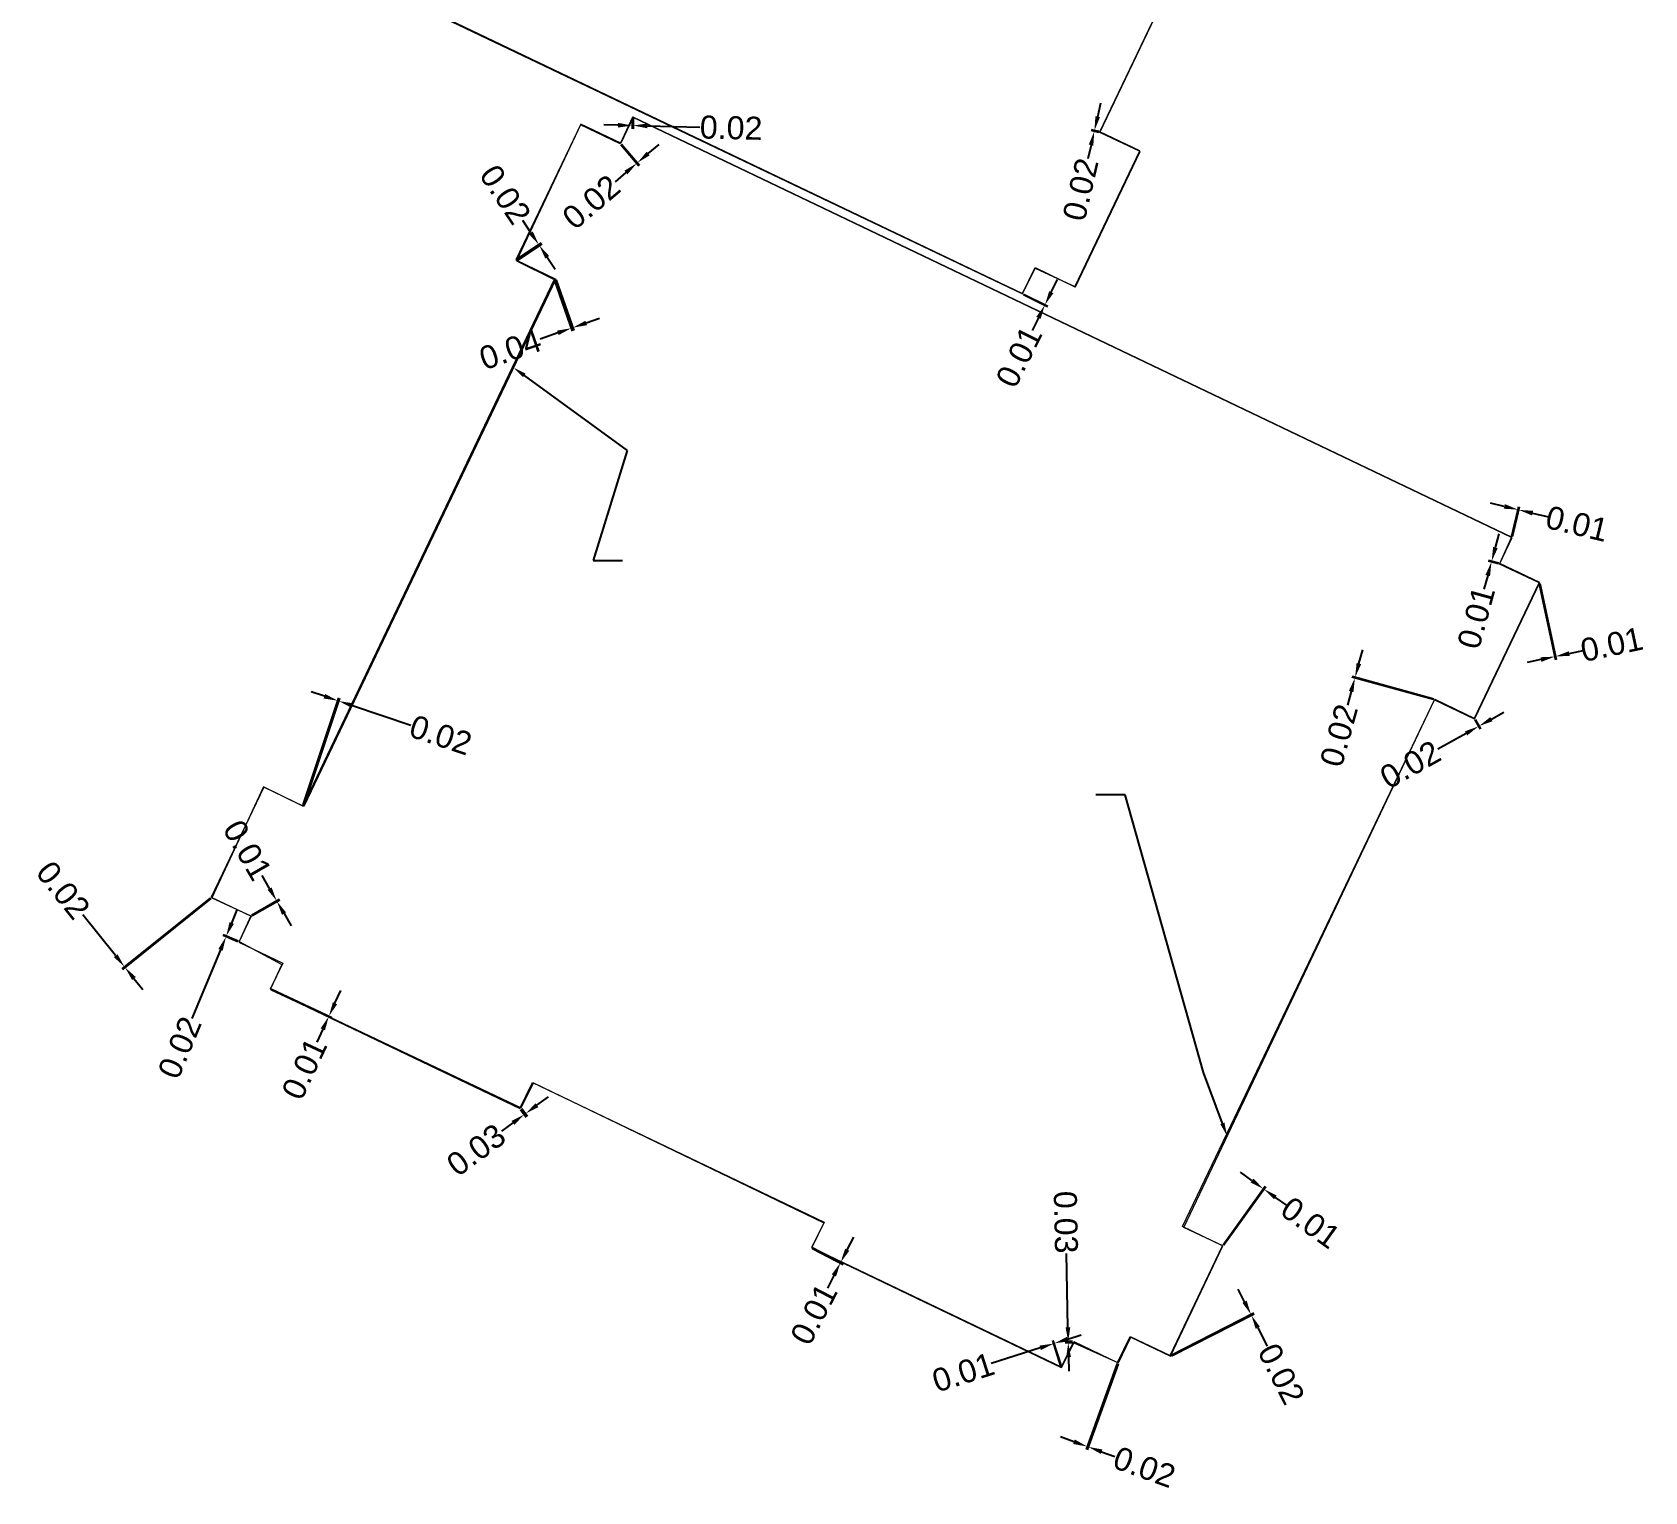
# Model space of a CAD drawing. Header units: metres. Extents: x 7511825.8 to 7511863.2, y 4693252.3 to 4693310.3.
# Drawn here: x 7511826.75 to 7511863.17, y 4693252.29 to 4693285.25 of the extents above; entities that cross this region are included whole.
import ezdxf
from ezdxf import colors
from ezdxf.entities.mleader import LeaderData, LeaderLine
from ezdxf.math import Vec2, Vec3

# ---------------------------------------------------------------- set-up
doc = ezdxf.new("R2010")
doc.units = ezdxf.units.M
for name, color, linetype, lineweight in [('dim', 7, 'Continuous', 0), ('kati 10 ekzekutim', 1, 'Continuous', 0), ('kati 10 ekzekutim pikat', 1, 'Continuous', 0), ('kati 10 projekt', 250, 'Continuous', 0)]:
    doc.layers.add(name, color=color, linetype=linetype, lineweight=lineweight)
doc.styles.get("Standard").update_dxf_attribs({"font": 'arial.ttf'})
doc.dimstyles.get("Standard").update_dxf_attribs({"dimtxt": 0.18, "dimasz": 0.18, "dimexe": 0.18, "dimexo": 0.0625, "dimgap": 0.09, "dimtad": 0, "dimtih": 1, "dimtoh": 1, "dimdec": 4, "dimzin": 0, "dimdsep": 46, "dimtxsty": 'Standard', "dimcen": 0.09, "dimadec": 0, "dimazin": 0, "dimtfac": 1, "dimtdec": 4, "dimtofl": 0, "dimtmove": 0, "dimatfit": 3, "dimfxl": 1, "dimtolj": 1, "dimtzin": 0, "dimarcsym": 0})

# ---------------------------------------------------------------- blocks, each defined once
blk = doc.blocks.new('*D97')
at = {"layer": 'Defpoints', "color": 0, "transparency": 16777216}
for p in [(7511859.314999999, 4693269.750999999), (7511859.328272945, 4693269.758440011), (7511859.425623829, 4693269.584766465)]:
    blk.add_point(p, dxfattribs=at)
at = {"layer": 'dim', "color": 0, "lineweight": -2, "transparency": 16777216}
for p, q in [((7511859.327224039, 4693269.729192367), (7511859.447556118, 4693269.514520471)), ((7511859.340496985, 4693269.736632378), (7511859.460829064, 4693269.521960482)), ((7511859.70476153, 4693269.741234175), (7511859.983899231, 4693269.897701884)), ((7511859.133213183, 4693269.420858745), (7511858.491437607, 4693269.061118179))]:
    blk.add_line(p, q, dxfattribs=at)
at = {"layer": 'dim', "color": 0, "transparency": 16777216}
for points in [[(7511859.678683578, 4693269.787757125), (7511859.730839482, 4693269.694711224), (7511859.425623829, 4693269.584766465)], [(7511859.107135231, 4693269.467381694), (7511859.159291134, 4693269.374335794), (7511859.412350884, 4693269.577326454)]]:
    blk.add_solid(points, dxfattribs=at)
at = {"layer": 'dim', "color": 0, "transparency": 16777216, "insert": (7511857.87323376, 4693268.714590498), "char_height": 0.52, "attachment_point": 5, "rotation": 29.272352857800865}
blk.add_mtext('\\A1;0.02', dxfattribs=at)
blk = doc.blocks.new('*D119')
at = {"layer": 'Defpoints', "color": 0, "transparency": 16777216}
for p in [(7511833.655176572, 4693270.156975913), (7511832.860999999, 4693267.78, 662.432), (7511832.884082763, 4693267.772287768)]:
    blk.add_point(p, dxfattribs=at)
at = {"layer": 'dim', "color": 0, "lineweight": -2, "transparency": 16777216}
for p, q in [((7511832.868922312, 4693267.803711537), (7511833.677992832, 4693270.225265138)), ((7511832.892005076, 4693267.795999305), (7511833.701075597, 4693270.217552906)), ((7511833.351668905, 4693270.258381517), (7511833.048161239, 4693270.35978712)), ((7511833.981767002, 4693270.047858076), (7511835.305804557, 4693269.60548102))]:
    blk.add_line(p, q, dxfattribs=at)
at = {"layer": 'dim', "color": 0, "transparency": 16777216}
for points in [[(7511833.36856984, 4693270.308966128), (7511833.334767971, 4693270.207796905), (7511833.655176572, 4693270.156975913)], [(7511833.998667936, 4693270.098442689), (7511833.964866067, 4693269.997273466), (7511833.678259335, 4693270.149263681)]]:
    blk.add_solid(points, dxfattribs=at)
at = {"layer": 'dim', "color": 0, "transparency": 16777216, "insert": (7511835.977980356, 4693269.380898908), "char_height": 0.52, "attachment_point": 5, "rotation": 341.5248990776357}
blk.add_mtext('\\A1;0.02', dxfattribs=at)
blk = doc.blocks.new('*D121')
at = {"layer": 'Defpoints', "color": 0, "transparency": 16777216}
for p in [(7511830.795558775, 4693265.722759116), (7511830.809, 4693265.706, 662.427), (7511828.849170883, 4693264.134168597)]:
    blk.add_point(p, dxfattribs=at)
at = {"layer": 'dim', "color": 0, "lineweight": -2, "transparency": 16777216}
for p, q in [((7511830.776056331, 4693265.707117674), (7511828.77956262, 4693264.105880361)), ((7511830.789497556, 4693265.690358558), (7511828.793003846, 4693264.089121245)), ((7511828.635519203, 4693264.400558989), (7511827.893887388, 4693265.325258434)), ((7511829.049381337, 4693263.884537321), (7511829.249591792, 4693263.634906045))]:
    blk.add_line(p, q, dxfattribs=at)
at = {"layer": 'dim', "color": 0, "transparency": 16777216}
for points in [[(7511828.677124415, 4693264.433927398), (7511828.59391399, 4693264.367190581), (7511828.835729657, 4693264.150927713)], [(7511829.090986549, 4693263.917905729), (7511829.007776124, 4693263.851168912), (7511828.849170883, 4693264.134168597)]]:
    blk.add_solid(points, dxfattribs=at)
at = {"layer": 'dim', "color": 0, "transparency": 16777216, "insert": (7511827.450483029, 4693265.878114658), "char_height": 0.52, "attachment_point": 5, "rotation": 308.73047502457916}
blk.add_mtext('\\A1;0.02', dxfattribs=at)
blk = doc.blocks.new('*D122')
at = {"layer": 'Defpoints', "color": 0, "transparency": 16777216}
for p in [(7511832.272321768, 4693265.638185693), (7511831.690999999, 4693265.303, 662.4), (7511831.697714857, 4693265.291354236)]:
    blk.add_point(p, dxfattribs=at)
at = {"layer": 'dim', "color": 0, "lineweight": -2, "transparency": 16777216}
for p, q in [((7511832.112479374, 4693265.915404756), (7511831.943585443, 4693266.208322145)), ((7511831.712657738, 4693265.315487687), (7511832.334696058, 4693265.674150232)), ((7511831.719372597, 4693265.303841923), (7511832.341410916, 4693265.662504468)), ((7511832.438879021, 4693265.349320866), (7511832.598721416, 4693265.072101803))]:
    blk.add_line(p, q, dxfattribs=at)
at = {"layer": 'dim', "color": 0, "transparency": 16777216}
for points in [[(7511832.15868255, 4693265.942045155), (7511832.066276197, 4693265.888764357), (7511832.272321768, 4693265.638185693)], [(7511832.485082198, 4693265.375961266), (7511832.392675845, 4693265.322680468), (7511832.279036626, 4693265.626539929)]]:
    blk.add_solid(points, dxfattribs=at)
at = {"layer": 'dim', "color": 0, "transparency": 16777216, "insert": (7511831.613325815, 4693266.781100506), "char_height": 0.52, "attachment_point": 5, "rotation": 299.96742070375973}
blk.add_mtext('\\A1;0.01', dxfattribs=at)
blk = doc.blocks.new('*D123')
at = {"layer": 'Defpoints', "color": 0, "transparency": 16777216}
for p in [(7511832.12926314, 4693263.644001422), (7511832.132999999, 4693263.652, 662.411), (7511833.453865651, 4693263.034904059)]:
    blk.add_point(p, dxfattribs=at)
at = {"layer": 'dim', "color": 0, "lineweight": -2, "transparency": 16777216}
for p, q in [((7511832.15191317, 4693263.633419544), (7511833.515360875, 4693262.996429669)), ((7511832.155650029, 4693263.64141812), (7511833.519097734, 4693263.004428246)), ((7511833.589313708, 4693263.324824434), (7511833.724761765, 4693263.614744809)), ((7511833.314680733, 4693262.736985106), (7511833.179232676, 4693262.447064732))]:
    blk.add_line(p, q, dxfattribs=at)
at = {"layer": 'dim', "color": 0, "transparency": 16777216}
for points in [[(7511833.540993646, 4693263.34739911), (7511833.637633772, 4693263.302249758), (7511833.453865651, 4693263.034904059)], [(7511833.26636067, 4693262.759559782), (7511833.363000797, 4693262.71441043), (7511833.450128791, 4693263.026905482)]]:
    blk.add_solid(points, dxfattribs=at)
at = {"layer": 'dim', "color": 0, "transparency": 16777216, "insert": (7511832.899375601, 4693261.848043456), "char_height": 0.52, "attachment_point": 5, "rotation": 64.9584633589433}
blk.add_mtext('\\A1;0.01', dxfattribs=at)
blk = doc.blocks.new('*D124')
at = {"layer": 'Defpoints', "color": 0, "transparency": 16777216}
for p in [(7511831.134380437, 4693264.8418923), (7511831.417301083, 4693264.704951519), (7511831.424000001, 4693264.721000001, 662.311)]:
    blk.add_point(p, dxfattribs=at)
at = {"layer": 'dim', "color": 0, "lineweight": -2, "transparency": 16777216}
for p, q in [((7511831.257646283, 4693265.137198127), (7511831.380912129, 4693265.432503953)), ((7511831.394230314, 4693264.714581663), (7511831.061237708, 4693264.853578634)), ((7511831.400929232, 4693264.730630144), (7511831.067936626, 4693264.869627115)), ((7511831.004415672, 4693264.530537992), (7511830.356872248, 4693262.97922956))]:
    blk.add_line(p, q, dxfattribs=at)
at = {"layer": 'dim', "color": 0, "transparency": 16777216}
for points in [[(7511831.208428646, 4693265.157742435), (7511831.306863921, 4693265.116653819), (7511831.134380437, 4693264.8418923)], [(7511830.955198035, 4693264.5510823), (7511831.053633311, 4693264.509993684), (7511831.127681518, 4693264.825843818)]]:
    blk.add_solid(points, dxfattribs=at)
at = {"layer": 'dim', "color": 0, "transparency": 16777216, "insert": (7511830.083876444, 4693262.325218305), "char_height": 0.52, "attachment_point": 5, "rotation": 67.34348475861489}
blk.add_mtext('\\A1;0.02', dxfattribs=at)
blk = doc.blocks.new('*D127')
at = {"layer": 'Defpoints', "color": 0, "transparency": 16777216}
for p in [(7511837.767752131, 4693260.947714605), (7511837.794000001, 4693260.967, 662.408), (7511837.892738872, 4693260.832614103)]:
    blk.add_point(p, dxfattribs=at)
at = {"layer": 'dim', "color": 0, "lineweight": -2, "transparency": 16777216}
for p, q in [((7511837.782554662, 4693260.927568017), (7511837.909122293, 4693260.755306532)), ((7511837.808802532, 4693260.946853411), (7511837.935370163, 4693260.774591926)), ((7511838.150615215, 4693261.022086509), (7511838.408491557, 4693261.211558913)), ((7511837.60861466, 4693260.623856304), (7511837.350738317, 4693260.4343839))]:
    blk.add_line(p, q, dxfattribs=at)
at = {"layer": 'dim', "color": 0, "transparency": 16777216}
for points in [[(7511838.119036481, 4693261.065065899), (7511838.182193949, 4693260.979107118), (7511837.892738872, 4693260.832614103)], [(7511837.577035925, 4693260.666835695), (7511837.640193393, 4693260.580876914), (7511837.866491002, 4693260.813328709)]]:
    blk.add_solid(points, dxfattribs=at)
at = {"layer": 'dim', "color": 0, "transparency": 16777216, "insert": (7511836.777477977, 4693260.013185839), "char_height": 0.52, "attachment_point": 5, "rotation": 36.306262480419015}
blk.add_mtext('\\A1;0.03', dxfattribs=at)
blk = doc.blocks.new('*D128')
at = {"layer": 'Defpoints', "color": 0, "transparency": 16777216}
for p in [(7511854.55723471, 4693259.134675337), (7511853.633716507, 4693257.849954568), (7511853.642, 4693257.844, 662.414)]:
    blk.add_point(p, dxfattribs=at)
at = {"layer": 'dim', "color": 0, "lineweight": -2, "transparency": 16777216}
for p, q in [((7511854.297401788, 4693259.321455562), (7511854.037568865, 4693259.508235787)), ((7511853.648308711, 4693257.870254016), (7511854.599260261, 4693259.193137744)), ((7511853.656592205, 4693257.864299447), (7511854.607543754, 4693259.187183177)), ((7511854.825351126, 4693258.941940545), (7511855.085184049, 4693258.755160321))]:
    blk.add_line(p, q, dxfattribs=at)
at = {"layer": 'dim', "color": 0, "transparency": 16777216}
for points in [[(7511854.328531825, 4693259.364761049), (7511854.26627175, 4693259.278150074), (7511854.55723471, 4693259.134675337)], [(7511854.856481164, 4693258.985246032), (7511854.794221088, 4693258.898635058), (7511854.565518204, 4693259.12872077)]]:
    blk.add_solid(points, dxfattribs=at)
at = {"layer": 'dim', "color": 0, "transparency": 16777216, "insert": (7511855.622039898, 4693258.369242881), "char_height": 0.52, "attachment_point": 5, "rotation": 324.28962853948}
blk.add_mtext('\\A1;0.01', dxfattribs=at)
blk = doc.blocks.new('*D130')
at = {"layer": 'Defpoints', "color": 0, "transparency": 16777216}
for p in [(7511854.275261149, 4693256.297944088), (7511852.447350579, 4693255.369020092), (7511852.456000002, 4693255.352000001, 662.42)]:
    blk.add_point(p, dxfattribs=at)
at = {"layer": 'dim', "color": 0, "lineweight": -2, "transparency": 16777216}
for p, q in [((7511854.130286954, 4693256.58322024), (7511853.985312759, 4693256.868496392)), ((7511852.469637779, 4693255.380346201), (7511854.339448283, 4693256.330563283)), ((7511852.478287201, 4693255.36332611), (7511854.348097706, 4693256.313543191)), ((7511854.428884766, 4693255.995647845), (7511854.637818514, 4693255.584513878))]:
    blk.add_line(p, q, dxfattribs=at)
at = {"layer": 'dim', "color": 0, "transparency": 16777216}
for points in [[(7511854.17783298, 4693256.607382606), (7511854.082740929, 4693256.559057875), (7511854.275261149, 4693256.297944088)], [(7511854.476430791, 4693256.019810211), (7511854.381338742, 4693255.97148548), (7511854.283910572, 4693256.280923997)]]:
    blk.add_solid(points, dxfattribs=at)
at = {"layer": 'dim', "color": 0, "transparency": 16777216, "insert": (7511854.958891608, 4693254.952715256), "char_height": 0.52, "attachment_point": 5, "rotation": 296.939175267861}
blk.add_mtext('\\A1;0.02', dxfattribs=at)
blk = doc.blocks.new('*D132')
at = {"layer": 'Defpoints', "color": 0, "transparency": 16777216}
for p in [(7511851.264778797, 4693255.214023142), (7511851.286999999, 4693255.205999999, 662.314), (7511850.578884825, 4693253.314344765)]:
    blk.add_point(p, dxfattribs=at)
at = {"layer": 'dim', "color": 0, "lineweight": -2, "transparency": 16777216}
for p, q in [((7511851.256288791, 4693255.190508896), (7511850.554433608, 4693253.246623734)), ((7511851.278509993, 4693255.182485753), (7511850.576654811, 4693253.238600592)), ((7511850.277902465, 4693253.423016837), (7511849.976920106, 4693253.531688909)), ((7511850.902088387, 4693253.197649551), (7511851.203070747, 4693253.088977478))]:
    blk.add_line(p, q, dxfattribs=at)
at = {"layer": 'dim', "color": 0, "transparency": 16777216}
for points in [[(7511850.296014477, 4693253.473180564), (7511850.259790452, 4693253.37285311), (7511850.578884825, 4693253.314344765)], [(7511850.9202004, 4693253.247813278), (7511850.883976376, 4693253.147485823), (7511850.601106027, 4693253.306321623)]]:
    blk.add_solid(points, dxfattribs=at)
at = {"layer": 'dim', "color": 0, "transparency": 16777216, "insert": (7511851.869653771, 4693252.848302381), "char_height": 0.52, "attachment_point": 5, "rotation": 340.14748045172666}
blk.add_mtext('\\A1;0.02', dxfattribs=at)
blk = doc.blocks.new('*D133')
at = {"layer": 'Defpoints', "color": 0, "transparency": 16777216}
for p in [(7511850.148453905, 4693255.685988424), (7511850.272405057, 4693255.688569622), (7511850.273, 4693255.66, 662.459)]:
    blk.add_point(p, dxfattribs=at)
at = {"layer": 'dim', "color": 0, "lineweight": -2, "transparency": 16777216}
for p, q in [((7511850.141791568, 4693256.005919063), (7511850.107132795, 4693257.670260546)), ((7511850.247410476, 4693255.688049127), (7511850.076469512, 4693255.684489399)), ((7511850.248005419, 4693255.659479505), (7511850.077064455, 4693255.655919777)), ((7511850.155711184, 4693255.337488163), (7511850.162373521, 4693255.017557526))]:
    blk.add_line(p, q, dxfattribs=at)
at = {"layer": 'dim', "color": 0, "transparency": 16777216}
for points in [[(7511850.195113341, 4693256.007029452), (7511850.088469795, 4693256.004808674), (7511850.148453905, 4693255.685988424)], [(7511850.209032957, 4693255.338598553), (7511850.102389411, 4693255.336377774), (7511850.149048848, 4693255.657418802)]]:
    blk.add_solid(points, dxfattribs=at)
at = {"layer": 'dim', "color": 0, "transparency": 16777216, "insert": (7511850.09232239, 4693258.381467882), "char_height": 0.52, "attachment_point": 5, "rotation": 271.1929729822581}
blk.add_mtext('\\A1;0.03', dxfattribs=at)
blk = doc.blocks.new('*D134')
at = {"layer": 'Defpoints', "color": 0, "transparency": 16777216}
for p in [(7511849.832369604, 4693255.643704087), (7511849.991991293, 4693255.102166926), (7511850.003999999, 4693255.105999999, 662.472)]:
    blk.add_point(p, dxfattribs=at)
at = {"layer": 'dim', "color": 0, "lineweight": -2, "transparency": 16777216}
for p, q in [((7511850.137216823, 4693255.741008626), (7511850.442064042, 4693255.838313164)), ((7511849.515513679, 4693255.542566475), (7511848.407852074, 4693255.189010677)), ((7511849.984389375, 4693255.125983115), (7511849.798467377, 4693255.708461639)), ((7511849.996398081, 4693255.129816188), (7511849.810476083, 4693255.712294712))]:
    blk.add_line(p, q, dxfattribs=at)
at = {"layer": 'dim', "color": 0, "transparency": 16777216}
for points in [[(7511849.499296255, 4693255.593374345), (7511849.531731103, 4693255.491758605), (7511849.820360898, 4693255.639871014)], [(7511850.1209994, 4693255.791816495), (7511850.153434247, 4693255.690200756), (7511849.832369604, 4693255.643704087)]]:
    blk.add_solid(points, dxfattribs=at)
at = {"layer": 'dim', "color": 0, "transparency": 16777216, "insert": (7511847.77798958, 4693254.987964134), "char_height": 0.52, "attachment_point": 5, "rotation": 17.702623638876986}
blk.add_mtext('\\A1;0.01', dxfattribs=at)
blk = doc.blocks.new('*D136')
at = {"layer": 'Defpoints', "color": 0, "transparency": 16777216}
for p in [(7511844.353502217, 4693257.798454109), (7511844.359999999, 4693257.811, 662.432), (7511845.010152513, 4693257.474272246)]:
    blk.add_point(p, dxfattribs=at)
at = {"layer": 'dim', "color": 0, "lineweight": -2, "transparency": 16777216}
for p, q in [((7511845.15732022, 4693257.758423028), (7511845.304487925, 4693258.042573808)), ((7511844.375701496, 4693257.786956631), (7511845.067588655, 4693257.428613622)), ((7511844.38219928, 4693257.799502522), (7511845.074086439, 4693257.441159513)), ((7511844.856487025, 4693257.177575574), (7511844.709319319, 4693256.893424794))]:
    blk.add_line(p, q, dxfattribs=at)
at = {"layer": 'dim', "color": 0, "transparency": 16777216}
for points in [[(7511845.109961756, 4693257.782950979), (7511845.204678683, 4693257.733895076), (7511845.010152513, 4693257.474272246)], [(7511844.80912856, 4693257.202103525), (7511844.903845488, 4693257.153047623), (7511845.003654731, 4693257.461726355)]]:
    blk.add_solid(points, dxfattribs=at)
at = {"layer": 'dim', "color": 0, "transparency": 16777216, "insert": (7511844.405247597, 4693256.306324411), "char_height": 0.52, "attachment_point": 5, "rotation": 62.619404381935425}
blk.add_mtext('\\A1;0.01', dxfattribs=at)
blk = doc.blocks.new('*D137')
at = {"layer": 'Defpoints', "color": 0, "transparency": 16777216}
for p in [(7511838.542000001, 4693279.668000001, 662.413), (7511838.57863103, 4693279.680774595), (7511838.924718971, 4693278.570556909)]:
    blk.add_point(p, dxfattribs=at)
at = {"layer": 'dim', "color": 0, "lineweight": -2, "transparency": 16777216}
for p, q in [((7511838.550232196, 4693279.64439426), (7511838.948427691, 4693278.502572376)), ((7511838.586863225, 4693279.657168854), (7511838.98505872, 4693278.515346969)), ((7511839.263503477, 4693278.688703587), (7511839.565656954, 4693278.794075673)), ((7511838.622565494, 4693278.465184823), (7511838.219778678, 4693278.324718172))]:
    blk.add_line(p, q, dxfattribs=at)
at = {"layer": 'dim', "color": 0, "transparency": 16777216}
for points in [[(7511838.60500348, 4693278.515543736), (7511838.640127508, 4693278.41482591), (7511838.924718971, 4693278.570556909)], [(7511839.245941463, 4693278.7390625), (7511839.281065492, 4693278.638344675), (7511838.96135, 4693278.583331502)]]:
    blk.add_solid(points, dxfattribs=at)
at = {"layer": 'dim', "color": 0, "transparency": 16777216, "insert": (7511837.549094831, 4693278.090825925), "char_height": 0.52, "attachment_point": 5, "rotation": 19.225551585454433}
blk.add_mtext('\\A1;0.04', dxfattribs=at)
blk = doc.blocks.new('*D138')
at = {"layer": 'Defpoints', "color": 0, "transparency": 16777216}
for p in [(7511838.192265374, 4693280.45796143), (7511837.676472256, 4693280.11217892), (7511837.69, 4693280.092, 662.426)]:
    blk.add_point(p, dxfattribs=at)
at = {"layer": 'dim', "color": 0, "lineweight": -2, "transparency": 16777216}
for p, q in [((7511838.014076766, 4693280.723759887), (7511837.829069961, 4693280.999728838)), ((7511837.697237761, 4693280.126099905), (7511838.252070027, 4693280.498053867)), ((7511837.710765505, 4693280.105920985), (7511838.265597772, 4693280.477874948)), ((7511838.383981726, 4693280.171984052), (7511838.562170334, 4693279.906185595))]:
    blk.add_line(p, q, dxfattribs=at)
at = {"layer": 'dim', "color": 0, "transparency": 16777216}
for points in [[(7511838.058376509, 4693280.753457989), (7511837.969777023, 4693280.694061786), (7511838.192265374, 4693280.45796143)], [(7511838.428281469, 4693280.201682154), (7511838.339681984, 4693280.142285951), (7511838.205793118, 4693280.43778251)]]:
    blk.add_solid(points, dxfattribs=at)
at = {"layer": 'dim', "color": 0, "transparency": 16777216, "insert": (7511837.434437194, 4693281.588390379), "char_height": 0.52, "attachment_point": 5, "rotation": 303.83750178668816}
blk.add_mtext('\\A1;0.02', dxfattribs=at)
blk = doc.blocks.new('*D140')
at = {"layer": 'Defpoints', "color": 0, "transparency": 16777216}
for p in [(7511840.305000001, 4693283.335, 662.326), (7511840.321464669, 4693283.147351176), (7511840.325830714, 4693283.334514072)]:
    blk.add_point(p, dxfattribs=at)
at = {"layer": 'dim', "color": 0, "lineweight": -2, "transparency": 16777216}
for p, q in [((7511839.980720988, 4693283.155299878), (7511839.66080802, 4693283.162762652)), ((7511840.304416971, 4693283.310006799), (7511840.298954831, 4693283.075856687)), ((7511840.325247684, 4693283.309520871), (7511840.319785545, 4693283.075370758)), ((7511840.641377637, 4693283.139888401), (7511841.827579788, 4693283.112217256))]:
    blk.add_line(p, q, dxfattribs=at)
at = {"layer": 'dim', "color": 0, "transparency": 16777216}
for points in [[(7511839.981964783, 4693283.208618706), (7511839.979477191, 4693283.101981049), (7511840.300633956, 4693283.147837104)], [(7511840.642621432, 4693283.193207229), (7511840.640133841, 4693283.086569573), (7511840.321464669, 4693283.147351176)]]:
    blk.add_solid(points, dxfattribs=at)
at = {"layer": 'dim', "color": 0, "transparency": 16777216, "insert": (7511842.536088266, 4693283.095689515), "char_height": 0.52, "attachment_point": 5, "rotation": 358.6636743320243}
blk.add_mtext('\\A1;0.02', dxfattribs=at)
blk = doc.blocks.new('*D141')
at = {"layer": 'Defpoints', "color": 0, "transparency": 16777216}
for p in [(7511840.045403517, 4693282.748114862), (7511840.029999999, 4693282.735, 662.309), (7511840.420211194, 4693282.307900068)]:
    blk.add_point(p, dxfattribs=at)
at = {"layer": 'dim', "color": 0, "lineweight": -2, "transparency": 16777216}
for p, q in [((7511840.046206897, 4693282.715964862), (7511840.451483541, 4693282.239964008)), ((7511840.061610414, 4693282.729079724), (7511840.466887058, 4693282.25307887)), ((7511840.663860963, 4693282.515348352), (7511840.90751073, 4693282.722796637)), ((7511840.16115791, 4693282.087336922), (7511839.917508143, 4693281.879888639))]:
    blk.add_line(p, q, dxfattribs=at)
at = {"layer": 'dim', "color": 0, "transparency": 16777216}
for points in [[(7511840.629286249, 4693282.555956647), (7511840.698435677, 4693282.474740057), (7511840.420211194, 4693282.307900068)], [(7511840.126583196, 4693282.127945216), (7511840.195732623, 4693282.046728627), (7511840.404807677, 4693282.294785206)]]:
    blk.add_solid(points, dxfattribs=at)
at = {"layer": 'dim', "color": 0, "transparency": 16777216, "insert": (7511839.377899111, 4693281.420454721), "char_height": 0.52, "attachment_point": 5, "rotation": 40.41173696978051}
blk.add_mtext('\\A1;0.02', dxfattribs=at)
blk = doc.blocks.new('*D142')
at = {"layer": 'Defpoints', "color": 0, "transparency": 16777216}
for p in [(7511856.626968871, 4693270.688532474), (7511858.422000002, 4693270.175000001, 662.321), (7511858.426114957, 4693270.189845806)]:
    blk.add_point(p, dxfattribs=at)
at = {"layer": 'dim', "color": 0, "lineweight": -2, "transparency": 16777216}
for p, q in [((7511856.712443657, 4693270.996905724), (7511856.797918444, 4693271.305278972)), ((7511858.397908341, 4693270.18167772), (7511856.553469935, 4693270.692918497)), ((7511858.402023296, 4693270.196523523), (7511856.55758489, 4693270.707764301)), ((7511856.537379129, 4693270.36531342), (7511856.451904342, 4693270.056940172))]:
    blk.add_line(p, q, dxfattribs=at)
at = {"layer": 'dim', "color": 0, "transparency": 16777216}
for points in [[(7511856.661048116, 4693271.011151521), (7511856.7638392, 4693270.982659926), (7511856.626968871, 4693270.688532474)], [(7511856.485983587, 4693270.379559218), (7511856.588774671, 4693270.351067622), (7511856.622853916, 4693270.67368667)]]:
    blk.add_solid(points, dxfattribs=at)
at = {"layer": 'dim', "color": 0, "transparency": 16777216, "insert": (7511856.262604071, 4693269.373988608), "char_height": 0.52, "attachment_point": 5, "rotation": 74.50770961665535}
blk.add_mtext('\\A1;0.02', dxfattribs=at)
blk = doc.blocks.new('*D143')
at = {"layer": 'Defpoints', "color": 0, "transparency": 16777216}
for p in [(7511860.782, 4693272.823, 662.464), (7511860.795052268, 4693272.825776628), (7511861.137102962, 4693271.153745636)]:
    blk.add_point(p, dxfattribs=at)
at = {"layer": 'dim', "color": 0, "lineweight": -2, "transparency": 16777216}
for p, q in [((7511860.787201885, 4693272.79854718), (7511861.15208439, 4693271.083321515)), ((7511860.800254153, 4693272.801323809), (7511861.165136658, 4693271.086098143)), ((7511861.463151323, 4693271.223106388), (7511861.776147416, 4693271.289690512)), ((7511860.824106867, 4693271.087161512), (7511860.511110775, 4693271.020577388))]:
    blk.add_line(p, q, dxfattribs=at)
at = {"layer": 'dim', "color": 0, "transparency": 16777216}
for points in [[(7511860.813009514, 4693271.139327527), (7511860.835204221, 4693271.034995496), (7511861.137102962, 4693271.153745636)], [(7511861.452053969, 4693271.275272404), (7511861.474248677, 4693271.170940373), (7511861.150155229, 4693271.156522265)]]:
    blk.add_solid(points, dxfattribs=at)
at = {"layer": 'dim', "color": 0, "transparency": 16777216, "insert": (7511862.42284677, 4693271.427263827), "char_height": 0.52, "attachment_point": 5, "rotation": 12.009588853773968}
blk.add_mtext('\\A1;0.01', dxfattribs=at)
blk = doc.blocks.new('*D144')
at = {"layer": 'Defpoints', "color": 0, "transparency": 16777216}
for p in [(7511859.710467624, 4693273.307275089), (7511859.889, 4693273.243, 662.333), (7511859.892894343, 4693273.25718233)]:
    blk.add_point(p, dxfattribs=at)
at = {"layer": 'dim', "color": 0, "lineweight": -2, "transparency": 16777216}
for p, q in [((7511859.795200396, 4693273.61585305), (7511859.879933167, 4693273.924431009)), ((7511859.864892347, 4693273.249619748), (7511859.637143241, 4693273.312157633)), ((7511859.86878669, 4693273.263802078), (7511859.641037583, 4693273.326339963)), ((7511859.62184051, 4693272.9845148), (7511859.537107738, 4693272.67593684))]:
    blk.add_line(p, q, dxfattribs=at)
at = {"layer": 'dim', "color": 0, "transparency": 16777216}
for points in [[(7511859.57041085, 4693272.998636929), (7511859.67327017, 4693272.970392671), (7511859.706573281, 4693273.293092759)], [(7511859.743770735, 4693273.629975179), (7511859.846630055, 4693273.601730921), (7511859.710467624, 4693273.307275089)]]:
    blk.add_solid(points, dxfattribs=at)
at = {"layer": 'dim', "color": 0, "transparency": 16777216, "insert": (7511859.36203645, 4693272.038366048), "char_height": 0.52, "attachment_point": 5, "rotation": 74.64553026012747}
blk.add_mtext('\\A1;0.01', dxfattribs=at)
blk = doc.blocks.new('*D145')
at = {"layer": 'Defpoints', "color": 0, "transparency": 16777216}
for p in [(7511860.308131364, 4693274.471964031), (7511860.159000002, 4693273.847000001, 662.306), (7511860.173308416, 4693273.84358567)]:
    blk.add_point(p, dxfattribs=at)
at = {"layer": 'dim', "color": 0, "lineweight": -2, "transparency": 16777216}
for p, q in [((7511859.996870492, 4693274.546238318), (7511859.685609621, 4693274.620512606)), ((7511860.164802681, 4693273.871317256), (7511860.324843079, 4693274.541997727)), ((7511860.179111095, 4693273.867902927), (7511860.339151493, 4693274.538583396)), ((7511860.633700651, 4693274.394275414), (7511860.997173201, 4693274.307542171))]:
    blk.add_line(p, q, dxfattribs=at)
at = {"layer": 'dim', "color": 0, "transparency": 16777216}
for points in [[(7511860.00924954, 4693274.598115131), (7511859.984491444, 4693274.494361507), (7511860.308131364, 4693274.471964031)], [(7511860.6460797, 4693274.446152226), (7511860.621321604, 4693274.342398602), (7511860.322439779, 4693274.4685497)]]:
    blk.add_solid(points, dxfattribs=at)
at = {"layer": 'dim', "color": 0, "transparency": 16777216, "insert": (7511861.640287314, 4693274.154079763), "char_height": 0.52, "attachment_point": 5, "rotation": 346.5788398208121}
blk.add_mtext('\\A1;0.01', dxfattribs=at)
blk = doc.blocks.new('*D168')
at = {"layer": 'Defpoints', "color": 0, "transparency": 16777216}
for p in [(7511849.113999999, 4693279.344, 662.256), (7511849.117944949, 4693279.351891078), (7511849.623415858, 4693279.099193357)]:
    blk.add_point(p, dxfattribs=at)
at = {"layer": 'dim', "color": 0, "lineweight": -2, "transparency": 16777216}
for p, q in [((7511849.766507115, 4693279.385418604), (7511849.909598372, 4693279.67164385)), ((7511849.136361348, 4693279.332820995), (7511849.683871588, 4693279.059106746)), ((7511849.140306298, 4693279.340712073), (7511849.687816538, 4693279.066997824)), ((7511849.47637965, 4693278.80507703), (7511849.333288394, 4693278.518851784))]:
    blk.add_line(p, q, dxfattribs=at)
at = {"layer": 'dim', "color": 0, "transparency": 16777216}
for points in [[(7511849.718802907, 4693279.409267147), (7511849.814211324, 4693279.361570061), (7511849.623415858, 4693279.099193357)], [(7511849.428675442, 4693278.828925573), (7511849.524083858, 4693278.781228487), (7511849.619470907, 4693279.091302278)]]:
    blk.add_solid(points, dxfattribs=at)
at = {"layer": 'dim', "color": 0, "transparency": 16777216, "insert": (7511849.03763926, 4693277.927465227), "char_height": 0.52, "attachment_point": 5, "rotation": 63.43837058559386}
blk.add_mtext('\\A1;0.01', dxfattribs=at)
blk = doc.blocks.new('*D172')
at = {"layer": 'Defpoints', "color": 0, "transparency": 16777216}
for p in [(7511850.740673363, 4693283.034784841), (7511850.860999998, 4693282.988, 662.294), (7511850.865130385, 4693283.005634841)]:
    blk.add_point(p, dxfattribs=at)
at = {"layer": 'dim', "color": 0, "lineweight": -2, "transparency": 16777216}
for p, q in [((7511850.813648039, 4693283.346352967), (7511850.886622716, 4693283.657921092)), ((7511850.836658739, 4693282.993701146), (7511850.666440148, 4693283.033569301)), ((7511850.840789126, 4693283.011335988), (7511850.670570536, 4693283.051204143)), ((7511850.663568301, 4693282.705581875), (7511850.590593625, 4693282.39401375))]:
    blk.add_line(p, q, dxfattribs=at)
at = {"layer": 'dim', "color": 0, "transparency": 16777216}
for points in [[(7511850.761720018, 4693283.358515413), (7511850.86557606, 4693283.33419052), (7511850.740673363, 4693283.034784841)], [(7511850.611640278, 4693282.717744321), (7511850.715496322, 4693282.693419429), (7511850.736542977, 4693283.01715)]]:
    blk.add_solid(points, dxfattribs=at)
at = {"layer": 'dim', "color": 0, "transparency": 16777216, "insert": (7511850.428977242, 4693281.703986522), "char_height": 0.52, "attachment_point": 5, "rotation": 76.81794922275712}
blk.add_mtext('\\A1;0.02', dxfattribs=at)

msp = doc.modelspace()

# ---------------------------------------------------------------- linework, layer by layer
at = {"layer": 'kati 10 ekzekutim', "elevation": 643.937, "flags": 128}
for points in [[(7511849.114, 4693279.344), (7511849.401, 4693279.924), (7511850.31, 4693279.503), (7511851.771, 4693282.563), (7511850.861, 4693282.988), (7511856.563, 4693294.913)], [(7511829.279, 4693288.81), (7511849.114, 4693279.344)]]:
    msp.add_lwpolyline(points, dxfattribs=at)
at = {"layer": 'kati 10 ekzekutim', "flags": 128}
msp.add_lwpolyline([(7511838.069, 4693261.529), (7511844.628, 4693258.364), (7511844.36, 4693257.811), (7511850.004, 4693255.106), (7511850.273, 4693255.66), (7511851.287, 4693255.206), (7511851.56, 4693255.788), (7511852.456, 4693255.352), (7511853.642, 4693257.844), (7511852.761, 4693258.261), (7511858.422, 4693270.175), (7511859.315, 4693269.751), (7511860.782, 4693272.823), (7511859.889, 4693273.243), (7511860.159, 4693273.847), (7511840.305, 4693283.335), (7511840.03, 4693282.735), (7511839.132, 4693283.166), (7511837.69, 4693280.092), (7511838.542, 4693279.668), (7511832.861, 4693267.78), (7511831.979, 4693268.21), (7511830.809, 4693265.706), (7511831.691, 4693265.303), (7511831.424, 4693264.721), (7511832.386, 4693264.197), (7511832.133, 4693263.652), (7511837.794, 4693260.967)], close=True, dxfattribs=at)
at = {"layer": 'kati 10 projekt', "flags": 128}
msp.add_lwpolyline([(7511829.270451475, 4693288.8427865), (7511849.11794495, 4693279.351891078), (7511849.398357901, 4693279.938294574), (7511850.3005147, 4693279.506891193), (7511851.767289163, 4693282.574230515), (7511850.865130386, 4693283.005634842), (7511856.559667039, 4693294.914129745)], dxfattribs=at)
msp.add_lwpolyline([(7511860.173308415, 4693273.84358567), (7511840.325830713, 4693283.334514071), (7511840.045403516, 4693282.748114862), (7511839.143246717, 4693283.179518242), (7511837.676472256, 4693280.11217892), (7511838.57863103, 4693279.680774594), (7511832.884082763, 4693267.772287768), (7511831.981924705, 4693268.203693594), (7511830.795558775, 4693265.722759116), (7511831.697714858, 4693265.291354237), (7511831.417301081, 4693264.704951518), (7511832.409676927, 4693264.230404165), (7511832.12926314, 4693263.644001422), (7511837.76775213, 4693260.947714605), (7511838.048165895, 4693261.534117299), (7511844.633916109, 4693258.384856742), (7511844.353502218, 4693257.798454109), (7511849.991991293, 4693255.102166926), (7511850.272405057, 4693255.688569622), (7511851.264778797, 4693255.214023142), (7511851.545192561, 4693255.800425836), (7511852.447350577, 4693255.369020091), (7511853.633716506, 4693257.849954568), (7511852.731558515, 4693258.281360361), (7511858.426114955, 4693270.189845804), (7511859.328272947, 4693269.758440011), (7511860.795052268, 4693272.825776628), (7511859.892894343, 4693273.25718233)], close=True, dxfattribs=at)

# ---------------------------------------------------------------- dimensions: what is measured, and where the dimension line sits
at = {"layer": 'dim', "color": 5}
for base, p1, p2, angle, picture, middle in [((7511850.740673363, 4693283.034784841), (7511850.861, 4693282.988, 662.294), (7511850.865130386, 4693283.005634842), 76.81794989461346, '*D172', (7511850.428977242, 4693281.703986522)), ((7511840.321464669, 4693283.147351176), (7511840.305, 4693283.335, 662.326), (7511840.325830713, 4693283.334514071), 358.6636743320243, '*D140', (7511842.536088266, 4693283.095689515)), ((7511840.420211194, 4693282.307900068), (7511840.03, 4693282.735, 662.309), (7511840.045403516, 4693282.748114862), 40.41173696978051, '*D141', (7511839.377899111, 4693281.420454721)), ((7511838.192265374, 4693280.45796143), (7511837.69, 4693280.092, 662.426), (7511837.676472256, 4693280.11217892), 123.8375017866882, '*D138', (7511837.434437194, 4693281.588390379)), ((7511838.924718971, 4693278.570556909), (7511838.57863103, 4693279.680774594), (7511838.542, 4693279.668, 662.413), 199.22555158545447, '*D137', (7511837.549094831, 4693278.090825925)), ((7511849.623415858, 4693279.099193357), (7511849.114, 4693279.344, 662.256), (7511849.11794495, 4693279.351891078), 63.43837058559386, '*D168', (7511849.03763926, 4693277.927465227)), ((7511860.308131364, 4693274.471964031), (7511860.173308415, 4693273.84358567), (7511860.159, 4693273.847, 662.306), 166.57883982081208, '*D145', (7511861.640287314, 4693274.154079763)), ((7511859.710467624, 4693273.307275089), (7511859.889, 4693273.243, 662.333), (7511859.892894343, 4693273.25718233), 74.64553026012747, '*D144', (7511859.36203645, 4693272.038366048)), ((7511861.137102962, 4693271.153745636), (7511860.795052268, 4693272.825776628), (7511860.782, 4693272.823, 662.464), 192.00958885377398, '*D143', (7511862.42284677, 4693271.427263827)), ((7511856.626968871, 4693270.688532474), (7511858.422, 4693270.175, 662.321), (7511858.426114955, 4693270.189845804), 74.50770961665535, '*D142', (7511856.262604071, 4693269.373988608)), ((7511833.655176572, 4693270.156975913), (7511832.884082763, 4693267.772287768), (7511832.861, 4693267.78, 662.432), 161.52489977244662, '*D119', (7511835.977980356, 4693269.380898908)), ((7511859.425623829, 4693269.584766465), (7511859.315, 4693269.751), (7511859.328272947, 4693269.758440011), 29.272352857800858, '*D97', (7511857.87323376, 4693268.714590498)), ((7511832.272321768, 4693265.638185693), (7511831.697714858, 4693265.291354237), (7511831.691, 4693265.303, 662.4), 119.96742070375976, '*D122', (7511831.613325815, 4693266.781100506)), ((7511828.849170883, 4693264.134168597), (7511830.795558775, 4693265.722759116), (7511830.809, 4693265.706, 662.427), 308.73047502457916, '*D121', (7511827.450483029, 4693265.878114658)), ((7511831.134380437, 4693264.8418923), (7511831.417301081, 4693264.704951518), (7511831.424, 4693264.721, 662.311), 67.34348475861489, '*D124', (7511830.083876444, 4693262.325218305)), ((7511833.453865651, 4693263.034904059), (7511832.12926314, 4693263.644001422), (7511832.133, 4693263.652, 662.411), 64.95846080058382, '*D123', (7511832.899375601, 4693261.848043456)), ((7511837.892738872, 4693260.832614103), (7511837.76775213, 4693260.947714605), (7511837.794, 4693260.967, 662.408), 36.30626248041902, '*D127', (7511836.777477977, 4693260.013185839)), ((7511854.55723471, 4693259.134675337), (7511853.642, 4693257.844, 662.414), (7511853.633716506, 4693257.849954568), 144.28962853948002, '*D128', (7511855.622039898, 4693258.369242881)), ((7511850.148453905, 4693255.685988424), (7511850.273, 4693255.66, 662.459), (7511850.272405057, 4693255.688569622), 91.1929729822581, '*D133', (7511850.09232239, 4693258.381467882)), ((7511845.010152513, 4693257.474272246), (7511844.353502218, 4693257.798454109), (7511844.36, 4693257.811, 662.432), 62.619404381935425, '*D136', (7511844.405247597, 4693256.306324411)), ((7511854.275261149, 4693256.297944088), (7511852.456, 4693255.352, 662.42), (7511852.447350577, 4693255.369020091), 116.93917526786099, '*D130', (7511854.958891608, 4693254.952715256)), ((7511849.832369604, 4693255.643704087), (7511849.991991293, 4693255.102166926), (7511850.004, 4693255.106, 662.472), 17.702627671531534, '*D134', (7511847.77798958, 4693254.987964134)), ((7511850.578884825, 4693253.314344765), (7511851.287, 4693255.206, 662.314), (7511851.264778797, 4693255.214023142), 160.1474804517267, '*D132', (7511851.869653771, 4693252.848302381))]:
    dim = msp.add_linear_dim(base=base, p1=p1, p2=p2, angle=angle, dimstyle='Standard', override={"dimscale": 0.4, "dimtxt": 1.3, "dimasz": 0.8, "dimtih": 0, "dimtoh": 0, "dimdec": 2, "dimcen": 0, "dimtdec": 2}, dxfattribs=at)
    dim.commit()
    dim.dimension.update_dxf_attribs({"geometry": picture, "text_midpoint": middle, "dimtype": 161})

# ---------------------------------------------------------------- leaders
at = {"layer": 'kati 10 ekzekutim pikat'}
ml = msp.add_multileader_mtext('Standard', dxfattribs=at)
ml.set_content('', color=256)
ml.set_leader_properties()
ml.build(insert=Vec2(0, 0))
ml.multileader.update_dxf_attribs({"text_left_attachment_type": 6, "text_right_attachment_type": 6, "dogleg_length": 0.36, "arrow_head_size": 0.3})
ctx = ml.context
ctx.base_point, ctx.char_height, ctx.arrow_head_size, ctx.landing_gap_size, ctx.plane_origin = Vec3(7511841.28137276, 4693268.035149037), 0.8, 0.3, 0.3, Vec3(7511853.657418622, 4693259.164295103)
ctx.left_attachment, ctx.right_attachment, ctx.text_align_type = 6, 6, 2
notes = []
notes.append((ctx, [(0, (1, 1, 0), (7511851.431550114, 4693268.035149037), (-1, 0), 0.36, [(0, [(7511853.734371801, 4693260.331036294), (7511853.206629615, 4693261.761421063)], 0, [])])]))
ctx.mtext.insert, ctx.mtext.alignment, ctx.mtext.flow_direction = Vec3(7511850.771550113, 4693268.995149037), 3, 5
at = {"layer": 'kati 10 projekt'}
ml = msp.add_multileader_mtext('Standard', dxfattribs=at)
ml.set_content('', color=256)
ml.set_leader_properties()
ml.build(insert=Vec2(0, 0))
ml.multileader.update_dxf_attribs({"text_left_attachment_type": 6, "text_right_attachment_type": 6, "dogleg_length": 0.36, "arrow_head_size": 0.3})
ctx = ml.context
ctx.base_point, ctx.char_height, ctx.arrow_head_size, ctx.landing_gap_size, ctx.plane_origin = Vec3(7511839.781647318, 4693273.320776252), 0.8, 0.3, 0.3, Vec3(7511848.339100691, 4693276.646260669)
ctx.left_attachment, ctx.right_attachment = 6, 6
notes.append((ctx, [(1, (1, 1, 0), (7511839.421647318, 4693273.320776252), (1, 0), 0.36, [(0, [(7511837.622785988, 4693277.68190347), (7511840.186760116, 4693275.8068186)], 0, [])])]))
ctx.mtext.insert, ctx.mtext.flow_direction = Vec3(7511840.081647318, 4693274.280776252), 5
for ctx, leaders in notes:
    for number, flags, end, landing, length, lines in leaders:
        leader = LeaderData()
        leader.index, (leader.has_last_leader_line, leader.has_dogleg_vector, leader.attachment_direction) = number, flags
        leader.last_leader_point, leader.dogleg_vector, leader.dogleg_length = Vec3(end), Vec3(landing), length
        for number, points, colour, breaks in lines:
            line = LeaderLine()
            line.index, line.vertices, line.color, line.breaks = number, Vec3.list(points), colors.encode_raw_color(colour), breaks
            leader.lines.append(line)
        ctx.leaders.append(leader)

doc.saveas('drawing.dxf')
